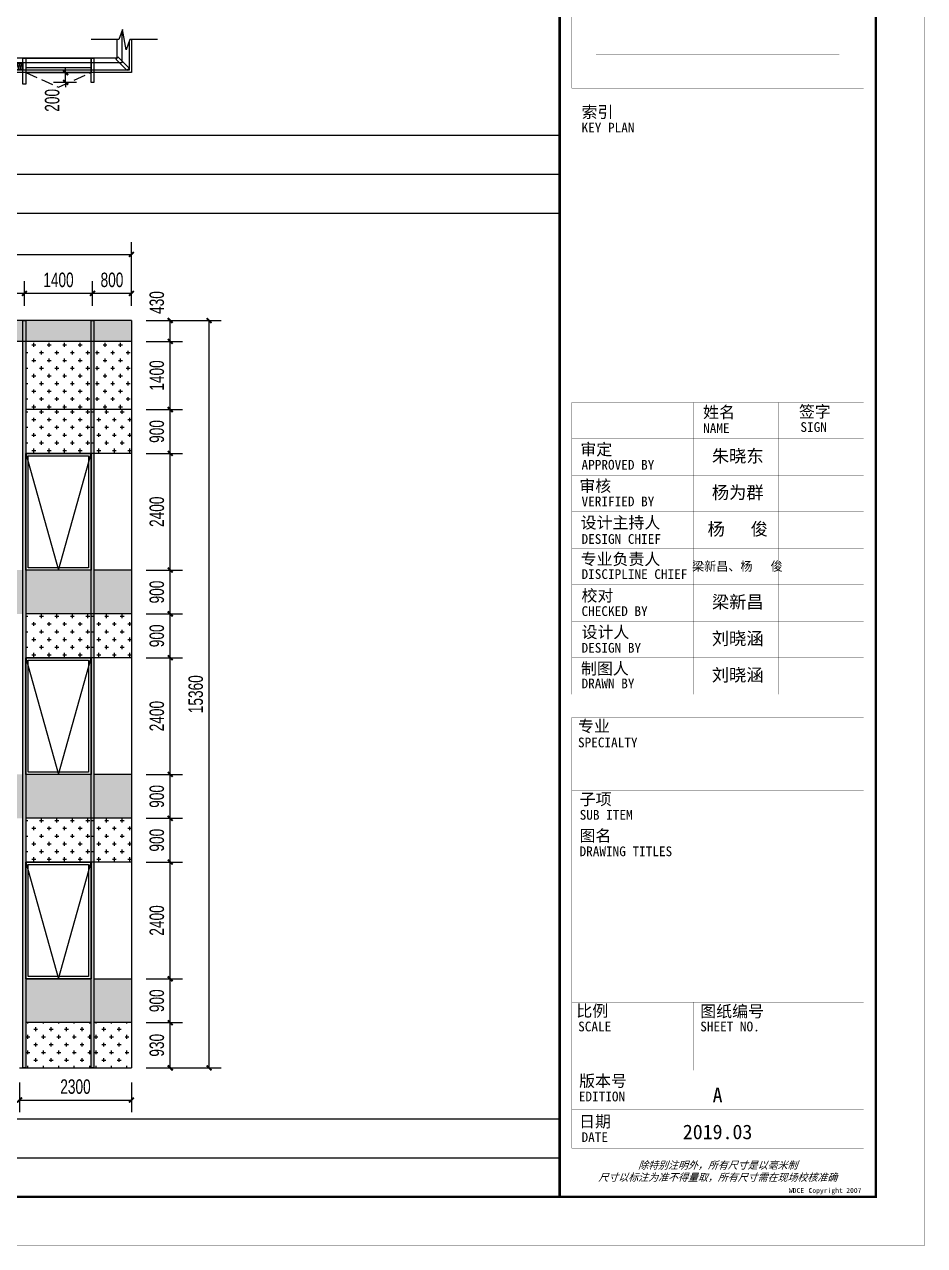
# Model space of a CAD drawing. Extents: x -3 to 440502, y -49243 to 59402.
# Drawn here: x 421997 to 440502, y -2 to 25095 of the extents above; entities that cross this region are included whole.
import ezdxf
from ezdxf.enums import TextEntityAlignment as Align

# ---------------------------------------------------------------- set-up
doc = ezdxf.new("R2010")
doc.units = 0
doc.header["$LTSCALE"] = 1000
doc.header["$MEASUREMENT"] = 0
doc.linetypes.add('109-34 轴网$0$L1$0$$AUDIT_BAD_LTYPE1', pattern=[0])
doc.linetypes.add('DASH', pattern=[0.35, 0.25, -0.1])
for name, color, linetype in [('00-图签签名_10', 10, 'Continuous'), ('01-标注_尺寸', 124, 'Continuous'), ('01-标注_符号', 200, 'Continuous'), ('05-填充_156', 156, 'Continuous'), ('05-填充_18', 18, 'Continuous'), ('05-填充_天正', 26, 'Continuous'), ('A-0-图名图例', 2, 'Continuous'), ('A-C_玻璃幕墙', 140, 'Continuous'), ('A-C_窗', 140, 'Continuous'), ('A-TECH_结构', 21, 'Continuous'), ('D_铝板', 181, 'Continuous'), ('E-立面', 255, 'Continuous')]:
    doc.layers.add(name, color=color, linetype=linetype)
doc.styles.add('_TCH_DIM_T3', font='ros.shx', dxfattribs={"width": 0.705882, "bigfont": 'jd.shx'})
doc.styles.get("Standard").update_dxf_attribs({"font": 'gbenor.shx', "bigfont": 'gbcbig.shx'})
doc.styles.add('华文细黑', font='STXIHEI.TTF', dxfattribs={"height": 10})
doc.styles.add('图签信息$0$华文细黑', font='STXIHEI.TTF', dxfattribs={"height": 10})
doc.dimstyles.new('_TCH_ARCH&&100', dxfattribs={"dimtxt": 297.5, "dimasz": 100, "dimexe": 250, "dimexo": 300, "dimgap": 126.25, "dimtad": 1, "dimdec": 0, "dimzin": 0, "dimdsep": 46, "dimtxsty": '_TCH_DIM_T3', "dimblk": 'ARCHTICK', "dimcen": 0.09, "dimclrt": 7, "dimazin": 2, "dimtfac": 1, "dimtdec": 0, "dimtix": 1, "dimtmove": 2, "dimatfit": 3, "dimfxl": 0, "dimtolj": 1, "dimtzin": 0, "dimarcsym": 0})

# ---------------------------------------------------------------- blocks, each defined once
blk = doc.blocks.new('图框-A1')
for points, const_width in [([(0, 0), (841, 0), (841, 594), (0, 594)], 0.05), ([(766, 584), (25, 584), (25, 10), (766, 10)], 0.5)]:
    blk.add_lwpolyline(points, close=True, dxfattribs=dict(const_width=const_width))
blk = doc.blocks.new('图签信息$0$WDCE Copyright200X')
at = {"const_width": 0.016}
blk.add_lwpolyline([(-10.6, 1.26, 1), (-11.4, 1.26, 1)], format="xyb", close=True, dxfattribs=at)
at = {"style": '图签信息$0$华文细黑'}
for s, p in [('WDCE ', (-11.46, 0.5)), ('     Copyright ', (-3.51, 0.5))]:
    blk.add_text(s, height=1, dxfattribs=at).set_placement(p, align=Align.BOTTOM_RIGHT)
blk.add_text('c', height=0.6, dxfattribs=at).set_placement((-11.04, 1.35), align=Align.MIDDLE_CENTER)
blk.add_attdef('200X', text='', height=1, dxfattribs=at).set_placement((-0.45, 0.5), align=Align.BOTTOM_RIGHT)
blk = doc.blocks.new('图签信息')
at = {"const_width": 0.5}
blk.add_lwpolyline([(-65, 0), (0, 0), (0, 500.5), (-65, 500.5)], close=True, dxfattribs=at)
at = {"const_width": 0.05}
for points in [[(-62.5, 404.92), (-62.5, 227.83)], [(-62.5, 227.83), (-2.5, 227.83), (-2.5, 404.92)], [(-57.5, 234.85), (-7.5, 234.85)], [(-62.5, 227.83), (-2.5, 227.83)], [(-62.5, 217.74), (-2.5, 217.74)], [(-62.5, 103.26), (-2.5, 103.26), (-2.5, 163.26), (-62.5, 163.26), (-62.5, 103.26)], [(-37.5, 163.26), (-37.5, 103.26)], [(-20, 163.26), (-20, 103.26)], [(-62.5, 155.76), (-2.5, 155.76)], [(-62.5, 148.26), (-2.5, 148.26)], [(-62.5, 140.76), (-2.5, 140.76)], [(-62.5, 133.26), (-2.5, 133.26)], [(-62.5, 125.76), (-2.5, 125.76)], [(-62.5, 118.26), (-2.5, 118.26)], [(-62.5, 110.76), (-2.5, 110.76)], [(-62.5, 98.5), (-2.5, 98.5), (-2.5, 10), (-62.5, 10), (-62.5, 98.5)], [(-62.5, 83.5), (-2.5, 83.5)], [(-62.5, 76), (-2.5, 76)], [(-62.5, 40), (-2.5, 40)], [(-37.5, 40), (-37.5, 26)], [(-62.5, 26), (-2.5, 26)], [(-62.5, 18), (-2.5, 18)]]:
    blk.add_lwpolyline(points, dxfattribs=at)
blk.add_blockref('图签信息$0$WDCE Copyright200X', (-2.5, 0)).add_auto_attribs({'200X': '2007'})
at = {"style": '图签信息$0$华文细黑'}
for s, height, p in [('索引', 2.4, (-60.5, 224.14)), ('KEY PLAN', 2, (-60.5, 220.74)), ('姓名', 2.4, (-35.5, 162.47)), ('签字', 2.4, (-15.81, 162.57)), ('NAME', 2, (-35.5, 158.96)), ('SIGN', 2, (-15.5, 159.2)), ('审定', 2.4, (-60.73, 154.81)), ('APPROVED BY', 2, (-60.5, 151.44)), ('审核', 2.4, (-60.95, 147.29)), ('VERIFIED BY', 2, (-60.5, 143.91)), ('设计主持人', 2.4, (-60.68, 139.76)), ('DESIGN CHIEF', 2, (-60.5, 136.19)), ('专业负责人', 2.4, (-60.67, 132.26)), ('DISCIPLINE CHIEF', 2, (-60.5, 128.98)), ('校对', 2.4, (-60.5, 124.76)), ('CHECKED BY', 2, (-60.5, 121.37)), ('设计人', 2.4, (-60.5, 117.26)), ('DESIGN BY', 2, (-60.5, 113.83)), ('制图人', 2.4, (-60.61, 109.76)), ('DRAWN BY', 2, (-60.5, 106.5)), ('专业', 2.4, (-61.23, 97.93)), ('SPECIALTY', 2, (-61.23, 94.38)), ('子项', 2.4, (-60.88, 82.92)), ('SUB ITEM', 2, (-60.88, 79.5)), ('图名', 2.4, (-60.91, 75.41)), ('DRAWING TITLES', 2, (-60.91, 72)), ('比例', 2.4, (-61.56, 39.42)), ('图纸编号', 2.4, (-36.1, 39.32)), ('SCALE', 2, (-61.19, 36)), ('SHEET NO.', 2, (-36.1, 36)), ('版本号', 2.4, (-61, 25.03)), ('EDITION', 2, (-61.06, 21.61)), ('日期', 2.4, (-61, 16.68)), ('DATE', 2, (-60.5, 13.26))]:
    blk.add_text(s, height=height, dxfattribs=at).set_placement(p, align=Align.TOP_LEFT)
at = {"color": 4, "style": '图签信息$0$华文细黑'}
for s, p in [('A', (-32.53, 19.4)), ('2019.03', (-32.53, 11.84))]:
    blk.add_text(s, height=3, dxfattribs=at).set_placement(p, align=Align.CENTER)
at = {"style": '图签信息$0$华文细黑', "oblique": 20}
for s, p in [('除特别注明外，所有尺寸是以毫米制', (-32.5, 6.5)), ('尺寸以标注为准不得量取，所有尺寸需在现场校核准确', (-32.5, 4))]:
    blk.add_text(s, height=1.5, dxfattribs=at).set_placement(p, align=Align.MIDDLE_CENTER)
blk = doc.blocks.new('图签-A1')
at = {"color": 2}
blk.add_blockref('图签信息', (0, 0), dxfattribs=at)
blk = doc.blocks.new('$LinePat$岩棉板')
at = {"color": 0}
for p, q in [((0, -17), (12, -67)), ((12, -67), (24, -17))]:
    blk.add_line(p, q, dxfattribs=at)
for centre, start, end in [((12, -17), 0, 180), ((0, -67), 270, 0), ((24, -67), 180, 270)]:
    blk.add_arc(centre, 12, start, end, dxfattribs=at)
at = {"layer": 'Defpoints'}
blk.add_point((0, 0), dxfattribs=at)
at = {"layer": 'Defpoints', "color": 0}
blk.add_point((24, -84), dxfattribs=at)
blk = doc.blocks.new('ii')
blk.add_lwpolyline([(-1340, 0), (0, 0), (0, -150), (-1340, -150)], close=True)
at = {"color": 8, "xscale": -1.801075267316308, "yscale": 1.782568518697715, "zscale": 1.782568518697715}
for p in [(-1297, 0), (-1254, 0), (-1210, 0), (-1167, 0), (-1124, 0), (-1081, 0), (-1037, 0), (-994, 0), (-951, 0), (-908, 0), (-865, 0), (-821, 0), (-778, 0), (-735, 0), (-692, 0), (-648, 0), (-605, 0), (-562, 0), (-519, 0), (-475, 0), (-432, 0), (-389, 0), (-346, 0), (-303, 0), (-259, 0), (-216, 0), (-173, 0), (-130, 0), (-86, 0), (-43, 0), (0, 0)]:
    blk.add_blockref('$LinePat$岩棉板', p, dxfattribs=at)
blk = doc.blocks.new('$TCHSYS$WIN2D')
for p, q in [((-0.5, 0.5), (0.5, 0.5)), ((-0.5, 0.5), (-0.5, -0.5)), ((0.5, 0.5), (0.5, -0.5)), ((0.5, 0.167), (-0.5, 0.167)), ((0.5, -0.167), (-0.5, -0.167)), ((-0.5, -0.5), (0.5, -0.5))]:
    blk.add_line(p, q)
blk = doc.blocks.new('开启扇')
at = {"layer": 'A-C_窗', "linetype": 'DASH'}
blk.add_lwpolyline([(0, 50), (670, 350), (1340, 50)], dxfattribs=at)
at = {"layer": 'A-C_窗', "xscale": -1340, "yscale": 300, "zscale": 1340, "rotation": 180}
blk.add_blockref('$TCHSYS$WIN2D', (670, -100), dxfattribs=at)
blk = doc.blocks.new('A$C0FEE1C60')
at = {"layer": '01-标注_符号', "linetype": '109-34 轴网$0$L1$0$$AUDIT_BAD_LTYPE1'}
for points in [[(1277, 15267), (1277, 15834), (1067, 15911), (1487, 15985), (1277, 16059), (1277, 16627)], [(1277, 0), (1277, 568), (1067, 644), (1487, 718), (1277, 793), (1277, 1361)]]:
    blk.add_lwpolyline(points, dxfattribs=at)
at = {"layer": 'A-C_玻璃幕墙'}
for points in [[(1277, 534), (600, 534), (600, 16134), (1277, 16134)], [(1231, 584), (650, 584), (650, 16084), (1277, 16084)], [(1441, 734), (800, 734), (800, 15934), (1200, 15934)]]:
    blk.add_lwpolyline(points, dxfattribs=at)
for points in [[(629, 16063), (671, 16106), (921, 15856), (879, 15813)], [(900, 15364), (900, 15304), (0, 15304), (0, 15364)], [(900, 13964), (900, 13904), (40, 13904), (40, 13964)], [(900, 12564), (900, 12504), (80, 12504), (80, 12564)], [(900, 11164), (900, 11104), (120, 11104), (120, 11164)], [(900, 9764), (900, 9704), (160, 9704), (160, 9764)], [(900, 8364), (900, 8304), (200, 8304), (200, 8364)], [(900, 6964), (900, 6904), (240, 6904), (240, 6964)], [(900, 5564), (900, 5504), (280, 5504), (280, 5564)], [(900, 4164), (900, 4104), (320, 4104), (320, 4164)], [(900, 2764), (900, 2704), (360, 2704), (360, 2764)], [(900, 1364), (900, 1304), (400, 1304), (400, 1364)], [(921, 813), (879, 856), (650, 627), (692, 584)]]:
    blk.add_lwpolyline(points, close=True, dxfattribs=at)
at = {"layer": 'A-TECH_结构'}
blk.add_lwpolyline([(1277, 834), (900, 834), (900, 15834), (1277, 15834)], dxfattribs=at)
at = {"xscale": -1, "rotation": 90}
for p in [(650, 15304), (650, 8304), (650, 2704)]:
    blk.add_blockref('开启扇', p, dxfattribs=at)
at = {"layer": 'A-C_玻璃幕墙', "rotation": 90}
for p in [(650, 13904), (650, 12504), (650, 5504), (650, 4104)]:
    blk.add_blockref('ii', p, dxfattribs=at)
blk = doc.blocks.new('*U94')
for p, q in [((0, 1600), (42762, 1600)), ((0, 800), (42762, 800)), ((0, 0), (42762, 0))]:
    blk.add_line(p, q)
for points in [[(2000, 1600), (2000, 0)], [(4000, 1600), (4000, 0)]]:
    blk.add_lwpolyline(points)
for s, p in [('设计编号', (176, 1020)), ('位置', (176, 258))]:
    blk.add_text(s, height=332.8).set_placement(p)
blk = doc.blocks.new('*U25')
at = {"layer": '05-填充_18'}
h = blk.add_hatch(color=256, dxfattribs=at)
h.dxf.hatch_style = 1
h.paths.add_polyline_path([(60, -15050), (0, -15050), (0, 310), (60, 310)])
blk.add_lwpolyline([(60, -15050), (0, -15050), (0, 310), (60, 310)], close=True)
blk = doc.blocks.new('A$C2DDF4F07')
at = {"layer": 'A-C_窗'}
for points in [[(0, 2400), (1340, 2400), (1340, 0), (0, 0)], [(50, 2350), (1290, 2350), (1290, 50), (50, 50)]]:
    blk.add_lwpolyline(points, close=True, dxfattribs=at)
blk.add_lwpolyline([(0, 2400), (670, 0), (1340, 2400)], dxfattribs=at)
blk = doc.blocks.new('A$C65EA1C14')
at = {"layer": '00-图签签名_10', "attachment_point": 5, "rotation": 270, "style": '华文细黑'}
for s, insert, char_height, width in [('梁新昌、杨   俊', (-526, -180.9), 36.4, 14224.057), ('刘晓涵', (-973.2, -182.3), 52, 20320.081), ('刘晓涵', (-823.2, -182.3), 52, 20320.081), ('梁新昌', (-673.2, -182.3), 52, 20320.081), ('杨   俊', (-373.2, -182.3), 52, 20320.081), ('杨为群', (-223.2, -182.3), 52, 20320.081), ('朱晓东', (-73.2, -182.3), 52, 20320.081)]:
    blk.add_mtext(s, dxfattribs=dict(at, insert=insert, char_height=char_height, width=width))
blk = doc.blocks.new('_ArchTick')
at = {"color": 0, "linetype": 'ByBlock', "const_width": 0.4}
blk.add_lwpolyline([(-0.5, -0.5), (0.5, 0.5)], dxfattribs=at)
blk = doc.blocks.new('*D991')
at = {"layer": '01-标注_尺寸', "color": 0, "lineweight": -2, "transparency": 16777216}
for p, q in [((423067, 24104), (422594, 24104)), ((422844, 24104), (422844, 24204)), ((422844, 23904), (422844, 24104)), ((423067, 23904), (422594, 23904)), ((422844, 23904), (422844, 23804))]:
    blk.add_line(p, q, dxfattribs=at)
at = {"layer": 'Defpoints', "color": 0, "transparency": 16777216}
for p in [(422844, 24104), (423367, 24104), (423367, 23904)]:
    blk.add_point(p, dxfattribs=at)
at = {"layer": '01-标注_尺寸', "color": 0, "lineweight": -2, "transparency": 16777216, "xscale": 100, "yscale": 100, "zscale": 100}
for p, rotation in [((422844, 24104), 270), ((422844, 23904), 90)]:
    blk.add_blockref('_ArchTick', p, dxfattribs=dict(at, rotation=rotation))
at = {"layer": '01-标注_尺寸', "color": 7, "transparency": 16777216, "insert": (422569, 23534), "char_height": 297.5, "attachment_point": 5, "rotation": 90, "style": '_TCH_DIM_T3'}
blk.add_mtext('\\A1;200', dxfattribs=at)
blk = doc.blocks.new('*D992')
at = {"layer": '01-标注_尺寸', "color": 0, "lineweight": -2, "transparency": 16777216}
for p, q in [((424497, 19009), (425245, 19009)), ((424995, 18579), (424995, 19009)), ((424497, 18579), (425245, 18579))]:
    blk.add_line(p, q, dxfattribs=at)
at = {"layer": 'Defpoints', "color": 0, "transparency": 16777216}
for p in [(424197, 19009), (424995, 19009), (424197, 18579)]:
    blk.add_point(p, dxfattribs=at)
at = {"layer": '01-标注_尺寸', "color": 0, "lineweight": -2, "transparency": 16777216, "xscale": 100, "yscale": 100, "zscale": 100}
for p, rotation in [((424995, 19009), 90), ((424995, 18579), 270)]:
    blk.add_blockref('_ArchTick', p, dxfattribs=dict(at, rotation=rotation))
at = {"layer": '01-标注_尺寸', "color": 7, "transparency": 16777216, "insert": (424720, 19379), "char_height": 297.5, "attachment_point": 5, "rotation": 90, "style": '_TCH_DIM_T3'}
blk.add_mtext('\\A1;430', dxfattribs=at)
blk = doc.blocks.new('*D993')
at = {"layer": '01-标注_尺寸', "color": 0, "lineweight": -2, "transparency": 16777216}
for p, q in [((424497, 18579), (425245, 18579)), ((424995, 17179), (424995, 18579)), ((424497, 17179), (425245, 17179))]:
    blk.add_line(p, q, dxfattribs=at)
at = {"layer": 'Defpoints', "color": 0, "transparency": 16777216}
for p in [(424197, 18579), (424995, 18579), (424197, 17179)]:
    blk.add_point(p, dxfattribs=at)
at = {"layer": '01-标注_尺寸', "color": 0, "lineweight": -2, "transparency": 16777216, "xscale": 100, "yscale": 100, "zscale": 100}
for p, rotation in [((424995, 18579), 90), ((424995, 17179), 270)]:
    blk.add_blockref('_ArchTick', p, dxfattribs=dict(at, rotation=rotation))
at = {"layer": '01-标注_尺寸', "color": 7, "transparency": 16777216, "insert": (424720, 17879), "char_height": 297.5, "attachment_point": 5, "rotation": 90, "style": '_TCH_DIM_T3'}
blk.add_mtext('\\A1;1400', dxfattribs=at)
blk = doc.blocks.new('*D994')
at = {"layer": '01-标注_尺寸', "color": 0, "lineweight": -2, "transparency": 16777216}
for p, q in [((424497, 17179), (425245, 17179)), ((424995, 16279), (424995, 17179)), ((424497, 16279), (425245, 16279))]:
    blk.add_line(p, q, dxfattribs=at)
at = {"layer": 'Defpoints', "color": 0, "transparency": 16777216}
for p in [(424197, 17179), (424995, 17179), (424197, 16279)]:
    blk.add_point(p, dxfattribs=at)
at = {"layer": '01-标注_尺寸', "color": 0, "lineweight": -2, "transparency": 16777216, "xscale": 100, "yscale": 100, "zscale": 100}
for p, rotation in [((424995, 17179), 90), ((424995, 16279), 270)]:
    blk.add_blockref('_ArchTick', p, dxfattribs=dict(at, rotation=rotation))
at = {"layer": '01-标注_尺寸', "color": 7, "transparency": 16777216, "insert": (424720, 16729), "char_height": 297.5, "attachment_point": 5, "rotation": 90, "style": '_TCH_DIM_T3'}
blk.add_mtext('\\A1;900', dxfattribs=at)
blk = doc.blocks.new('*D995')
at = {"layer": '01-标注_尺寸', "color": 0, "lineweight": -2, "transparency": 16777216}
for p, q in [((424497, 16279), (425245, 16279)), ((424995, 13879), (424995, 16279)), ((424497, 13879), (425245, 13879))]:
    blk.add_line(p, q, dxfattribs=at)
at = {"layer": 'Defpoints', "color": 0, "transparency": 16777216}
for p in [(424197, 16279), (424995, 16279), (424197, 13879)]:
    blk.add_point(p, dxfattribs=at)
at = {"layer": '01-标注_尺寸', "color": 0, "lineweight": -2, "transparency": 16777216, "xscale": 100, "yscale": 100, "zscale": 100}
for p, rotation in [((424995, 16279), 90), ((424995, 13879), 270)]:
    blk.add_blockref('_ArchTick', p, dxfattribs=dict(at, rotation=rotation))
at = {"layer": '01-标注_尺寸', "color": 7, "transparency": 16777216, "insert": (424720, 15079), "char_height": 297.5, "attachment_point": 5, "rotation": 90, "style": '_TCH_DIM_T3'}
blk.add_mtext('\\A1;2400', dxfattribs=at)
blk = doc.blocks.new('*D996')
at = {"layer": '01-标注_尺寸', "color": 0, "lineweight": -2, "transparency": 16777216}
for p, q in [((424497, 13879), (425245, 13879)), ((424995, 12979), (424995, 13879)), ((424497, 12979), (425245, 12979))]:
    blk.add_line(p, q, dxfattribs=at)
at = {"layer": 'Defpoints', "color": 0, "transparency": 16777216}
for p in [(424197, 13879), (424995, 13879), (424197, 12979)]:
    blk.add_point(p, dxfattribs=at)
at = {"layer": '01-标注_尺寸', "color": 0, "lineweight": -2, "transparency": 16777216, "xscale": 100, "yscale": 100, "zscale": 100}
for p, rotation in [((424995, 13879), 90), ((424995, 12979), 270)]:
    blk.add_blockref('_ArchTick', p, dxfattribs=dict(at, rotation=rotation))
at = {"layer": '01-标注_尺寸', "color": 7, "transparency": 16777216, "insert": (424720, 13429), "char_height": 297.5, "attachment_point": 5, "rotation": 90, "style": '_TCH_DIM_T3'}
blk.add_mtext('\\A1;900', dxfattribs=at)
blk = doc.blocks.new('*D997')
at = {"layer": '01-标注_尺寸', "color": 0, "lineweight": -2, "transparency": 16777216}
for p, q in [((424497, 12979), (425245, 12979)), ((424995, 12079), (424995, 12979)), ((424497, 12079), (425245, 12079))]:
    blk.add_line(p, q, dxfattribs=at)
at = {"layer": 'Defpoints', "color": 0, "transparency": 16777216}
for p in [(424197, 12979), (424995, 12979), (424197, 12079)]:
    blk.add_point(p, dxfattribs=at)
at = {"layer": '01-标注_尺寸', "color": 0, "lineweight": -2, "transparency": 16777216, "xscale": 100, "yscale": 100, "zscale": 100}
for p, rotation in [((424995, 12979), 90), ((424995, 12079), 270)]:
    blk.add_blockref('_ArchTick', p, dxfattribs=dict(at, rotation=rotation))
at = {"layer": '01-标注_尺寸', "color": 7, "transparency": 16777216, "insert": (424720, 12529), "char_height": 297.5, "attachment_point": 5, "rotation": 90, "style": '_TCH_DIM_T3'}
blk.add_mtext('\\A1;900', dxfattribs=at)
blk = doc.blocks.new('*D998')
at = {"layer": '01-标注_尺寸', "color": 0, "lineweight": -2, "transparency": 16777216}
for p, q in [((424497, 12079), (425245, 12079)), ((424995, 9679), (424995, 12079)), ((424497, 9679), (425245, 9679))]:
    blk.add_line(p, q, dxfattribs=at)
at = {"layer": 'Defpoints', "color": 0, "transparency": 16777216}
for p in [(424197, 12079), (424995, 12079), (424197, 9679)]:
    blk.add_point(p, dxfattribs=at)
at = {"layer": '01-标注_尺寸', "color": 0, "lineweight": -2, "transparency": 16777216, "xscale": 100, "yscale": 100, "zscale": 100}
for p, rotation in [((424995, 12079), 90), ((424995, 9679), 270)]:
    blk.add_blockref('_ArchTick', p, dxfattribs=dict(at, rotation=rotation))
at = {"layer": '01-标注_尺寸', "color": 7, "transparency": 16777216, "insert": (424720, 10879), "char_height": 297.5, "attachment_point": 5, "rotation": 90, "style": '_TCH_DIM_T3'}
blk.add_mtext('\\A1;2400', dxfattribs=at)
blk = doc.blocks.new('*D999')
at = {"layer": '01-标注_尺寸', "color": 0, "lineweight": -2, "transparency": 16777216}
for p, q in [((424497, 9679), (425245, 9679)), ((424995, 8779), (424995, 9679)), ((424497, 8779), (425245, 8779))]:
    blk.add_line(p, q, dxfattribs=at)
at = {"layer": 'Defpoints', "color": 0, "transparency": 16777216}
for p in [(424197, 9679), (424995, 9679), (424197, 8779)]:
    blk.add_point(p, dxfattribs=at)
at = {"layer": '01-标注_尺寸', "color": 0, "lineweight": -2, "transparency": 16777216, "xscale": 100, "yscale": 100, "zscale": 100}
for p, rotation in [((424995, 9679), 90), ((424995, 8779), 270)]:
    blk.add_blockref('_ArchTick', p, dxfattribs=dict(at, rotation=rotation))
at = {"layer": '01-标注_尺寸', "color": 7, "transparency": 16777216, "insert": (424720, 9229), "char_height": 297.5, "attachment_point": 5, "rotation": 90, "style": '_TCH_DIM_T3'}
blk.add_mtext('\\A1;900', dxfattribs=at)
blk = doc.blocks.new('*D1000')
at = {"layer": '01-标注_尺寸', "color": 0, "lineweight": -2, "transparency": 16777216}
for p, q in [((424497, 8779), (425245, 8779)), ((424995, 7879), (424995, 8779)), ((424497, 7879), (425245, 7879))]:
    blk.add_line(p, q, dxfattribs=at)
at = {"layer": 'Defpoints', "color": 0, "transparency": 16777216}
for p in [(424197, 8779), (424995, 8779), (424197, 7879)]:
    blk.add_point(p, dxfattribs=at)
at = {"layer": '01-标注_尺寸', "color": 0, "lineweight": -2, "transparency": 16777216, "xscale": 100, "yscale": 100, "zscale": 100}
for p, rotation in [((424995, 8779), 90), ((424995, 7879), 270)]:
    blk.add_blockref('_ArchTick', p, dxfattribs=dict(at, rotation=rotation))
at = {"layer": '01-标注_尺寸', "color": 7, "transparency": 16777216, "insert": (424720, 8329), "char_height": 297.5, "attachment_point": 5, "rotation": 90, "style": '_TCH_DIM_T3'}
blk.add_mtext('\\A1;900', dxfattribs=at)
blk = doc.blocks.new('*D1001')
at = {"layer": '01-标注_尺寸', "color": 0, "lineweight": -2, "transparency": 16777216}
for p, q in [((424497, 7879), (425245, 7879)), ((424995, 5479), (424995, 7879)), ((424497, 5479), (425245, 5479))]:
    blk.add_line(p, q, dxfattribs=at)
at = {"layer": 'Defpoints', "color": 0, "transparency": 16777216}
for p in [(424197, 7879), (424995, 7879), (424197, 5479)]:
    blk.add_point(p, dxfattribs=at)
at = {"layer": '01-标注_尺寸', "color": 0, "lineweight": -2, "transparency": 16777216, "xscale": 100, "yscale": 100, "zscale": 100}
for p, rotation in [((424995, 7879), 90), ((424995, 5479), 270)]:
    blk.add_blockref('_ArchTick', p, dxfattribs=dict(at, rotation=rotation))
at = {"layer": '01-标注_尺寸', "color": 7, "transparency": 16777216, "insert": (424720, 6679), "char_height": 297.5, "attachment_point": 5, "rotation": 90, "style": '_TCH_DIM_T3'}
blk.add_mtext('\\A1;2400', dxfattribs=at)
blk = doc.blocks.new('*D1002')
at = {"layer": '01-标注_尺寸', "color": 0, "lineweight": -2, "transparency": 16777216}
for p, q in [((424497, 5479), (425245, 5479)), ((424995, 4579), (424995, 5479)), ((424497, 4579), (425245, 4579))]:
    blk.add_line(p, q, dxfattribs=at)
at = {"layer": 'Defpoints', "color": 0, "transparency": 16777216}
for p in [(424197, 5479), (424995, 5479), (424197, 4579)]:
    blk.add_point(p, dxfattribs=at)
at = {"layer": '01-标注_尺寸', "color": 0, "lineweight": -2, "transparency": 16777216, "xscale": 100, "yscale": 100, "zscale": 100}
for p, rotation in [((424995, 5479), 90), ((424995, 4579), 270)]:
    blk.add_blockref('_ArchTick', p, dxfattribs=dict(at, rotation=rotation))
at = {"layer": '01-标注_尺寸', "color": 7, "transparency": 16777216, "insert": (424720, 5029), "char_height": 297.5, "attachment_point": 5, "rotation": 90, "style": '_TCH_DIM_T3'}
blk.add_mtext('\\A1;900', dxfattribs=at)
blk = doc.blocks.new('*D1003')
at = {"layer": '01-标注_尺寸', "color": 0, "lineweight": -2, "transparency": 16777216}
for p, q in [((424497, 4579), (425245, 4579)), ((424995, 3649), (424995, 4579)), ((424497, 3649), (425245, 3649))]:
    blk.add_line(p, q, dxfattribs=at)
at = {"layer": 'Defpoints', "color": 0, "transparency": 16777216}
for p in [(424197, 4579), (424995, 4579), (424197, 3649)]:
    blk.add_point(p, dxfattribs=at)
at = {"layer": '01-标注_尺寸', "color": 0, "lineweight": -2, "transparency": 16777216, "xscale": 100, "yscale": 100, "zscale": 100}
for p, rotation in [((424995, 4579), 90), ((424995, 3649), 270)]:
    blk.add_blockref('_ArchTick', p, dxfattribs=dict(at, rotation=rotation))
at = {"layer": '01-标注_尺寸', "color": 7, "transparency": 16777216, "insert": (424720, 4114), "char_height": 297.5, "attachment_point": 5, "rotation": 90, "style": '_TCH_DIM_T3'}
blk.add_mtext('\\A1;930', dxfattribs=at)
blk = doc.blocks.new('*D1004')
at = {"layer": '01-标注_尺寸', "color": 0, "lineweight": -2, "transparency": 16777216}
for p, q in [((424499, 19009), (426045, 19009)), ((425795, 3649), (425795, 19009)), ((424499, 3649), (426045, 3649))]:
    blk.add_line(p, q, dxfattribs=at)
at = {"layer": 'Defpoints', "color": 0, "transparency": 16777216}
for p in [(424199, 19009), (425795, 19009), (424199, 3649)]:
    blk.add_point(p, dxfattribs=at)
at = {"layer": '01-标注_尺寸', "color": 0, "lineweight": -2, "transparency": 16777216, "xscale": 100, "yscale": 100, "zscale": 100}
for p, rotation in [((425795, 19009), 90), ((425795, 3649), 270)]:
    blk.add_blockref('_ArchTick', p, dxfattribs=dict(at, rotation=rotation))
at = {"layer": '01-标注_尺寸', "color": 7, "transparency": 16777216, "insert": (425520, 11329), "char_height": 297.5, "attachment_point": 5, "rotation": 90, "style": '_TCH_DIM_T3'}
blk.add_mtext('\\A1;15360', dxfattribs=at)
blk = doc.blocks.new('*D1019')
at = {"layer": '01-标注_尺寸', "color": 0, "lineweight": -2, "transparency": 16777216}
for p, q in [((420597, 19309), (420597, 19818)), ((421997, 19309), (421997, 19818)), ((420597, 19568), (421997, 19568))]:
    blk.add_line(p, q, dxfattribs=at)
at = {"layer": 'Defpoints', "color": 0, "transparency": 16777216}
for p in [(421997, 19568), (420597, 19009), (421997, 19009)]:
    blk.add_point(p, dxfattribs=at)
at = {"layer": '01-标注_尺寸', "color": 0, "lineweight": -2, "transparency": 16777216, "xscale": 100, "yscale": 100, "zscale": 100, "rotation": 180}
blk.add_blockref('_ArchTick', (420597, 19568), dxfattribs=at)
at = {"layer": '01-标注_尺寸', "color": 0, "lineweight": -2, "transparency": 16777216, "xscale": 100, "yscale": 100, "zscale": 100}
blk.add_blockref('_ArchTick', (421997, 19568), dxfattribs=at)
at = {"layer": '01-标注_尺寸', "color": 7, "transparency": 16777216, "insert": (421297, 19843), "char_height": 297.5, "attachment_point": 5, "style": '_TCH_DIM_T3'}
blk.add_mtext('\\A1;1400', dxfattribs=at)
blk = doc.blocks.new('*D1020')
at = {"layer": '01-标注_尺寸', "color": 0, "lineweight": -2, "transparency": 16777216}
for p, q in [((421997, 19309), (421997, 19818)), ((423397, 19309), (423397, 19818)), ((421997, 19568), (423397, 19568))]:
    blk.add_line(p, q, dxfattribs=at)
at = {"layer": 'Defpoints', "color": 0, "transparency": 16777216}
for p in [(423397, 19568), (421997, 19009), (423397, 19009)]:
    blk.add_point(p, dxfattribs=at)
at = {"layer": '01-标注_尺寸', "color": 0, "lineweight": -2, "transparency": 16777216, "xscale": 100, "yscale": 100, "zscale": 100, "rotation": 180}
blk.add_blockref('_ArchTick', (421997, 19568), dxfattribs=at)
at = {"layer": '01-标注_尺寸', "color": 0, "lineweight": -2, "transparency": 16777216, "xscale": 100, "yscale": 100, "zscale": 100}
blk.add_blockref('_ArchTick', (423397, 19568), dxfattribs=at)
at = {"layer": '01-标注_尺寸', "color": 7, "transparency": 16777216, "insert": (422697, 19843), "char_height": 297.5, "attachment_point": 5, "style": '_TCH_DIM_T3'}
blk.add_mtext('\\A1;1400', dxfattribs=at)
blk = doc.blocks.new('*D1021')
at = {"layer": '01-标注_尺寸', "color": 0, "lineweight": -2, "transparency": 16777216}
for p, q in [((423397, 19309), (423397, 19818)), ((424197, 19309), (424197, 19818)), ((423397, 19568), (424197, 19568))]:
    blk.add_line(p, q, dxfattribs=at)
at = {"layer": 'Defpoints', "color": 0, "transparency": 16777216}
for p in [(424197, 19568), (423397, 19009), (424197, 19009)]:
    blk.add_point(p, dxfattribs=at)
at = {"layer": '01-标注_尺寸', "color": 0, "lineweight": -2, "transparency": 16777216, "xscale": 100, "yscale": 100, "zscale": 100, "rotation": 180}
blk.add_blockref('_ArchTick', (423397, 19568), dxfattribs=at)
at = {"layer": '01-标注_尺寸', "color": 0, "lineweight": -2, "transparency": 16777216, "xscale": 100, "yscale": 100, "zscale": 100}
blk.add_blockref('_ArchTick', (424197, 19568), dxfattribs=at)
at = {"layer": '01-标注_尺寸', "color": 7, "transparency": 16777216, "insert": (423797, 19843), "char_height": 297.5, "attachment_point": 5, "style": '_TCH_DIM_T3'}
blk.add_mtext('\\A1;800', dxfattribs=at)
blk = doc.blocks.new('*D1022')
at = {"layer": '01-标注_尺寸', "color": 0, "lineweight": -2, "transparency": 16777216}
for p, q in [((401597, 19428), (401597, 20618)), ((424197, 19428), (424197, 20618)), ((401597, 20368), (424197, 20368))]:
    blk.add_line(p, q, dxfattribs=at)
at = {"layer": 'Defpoints', "color": 0, "transparency": 16777216}
for p in [(424197, 20368), (401597, 19128), (424197, 19128)]:
    blk.add_point(p, dxfattribs=at)
at = {"layer": '01-标注_尺寸', "color": 0, "lineweight": -2, "transparency": 16777216, "xscale": 100, "yscale": 100, "zscale": 100, "rotation": 180}
blk.add_blockref('_ArchTick', (401597, 20368), dxfattribs=at)
at = {"layer": '01-标注_尺寸', "color": 0, "lineweight": -2, "transparency": 16777216, "xscale": 100, "yscale": 100, "zscale": 100}
blk.add_blockref('_ArchTick', (424197, 20368), dxfattribs=at)
at = {"layer": '01-标注_尺寸', "color": 7, "transparency": 16777216, "insert": (412897, 20643), "char_height": 297.5, "attachment_point": 5, "style": '_TCH_DIM_T3'}
blk.add_mtext('\\A1;22600', dxfattribs=at)
blk = doc.blocks.new('*D1079')
at = {"layer": '01-标注_尺寸', "color": 0, "lineweight": -2, "transparency": 16777216}
for p, q in [((421897, 3349), (421897, 2738)), ((424197, 3349), (424197, 2738)), ((421897, 2988), (424197, 2988))]:
    blk.add_line(p, q, dxfattribs=at)
at = {"layer": 'Defpoints', "color": 0, "transparency": 16777216}
for p in [(421897, 3649), (424197, 3649), (424197, 2988)]:
    blk.add_point(p, dxfattribs=at)
at = {"layer": '01-标注_尺寸', "color": 0, "lineweight": -2, "transparency": 16777216, "xscale": 100, "yscale": 100, "zscale": 100, "rotation": 180}
blk.add_blockref('_ArchTick', (421897, 2988), dxfattribs=at)
at = {"layer": '01-标注_尺寸', "color": 0, "lineweight": -2, "transparency": 16777216, "xscale": 100, "yscale": 100, "zscale": 100}
blk.add_blockref('_ArchTick', (424197, 2988), dxfattribs=at)
at = {"layer": '01-标注_尺寸', "color": 7, "transparency": 16777216, "insert": (423047, 3263), "char_height": 297.5, "attachment_point": 5, "style": '_TCH_DIM_T3'}
blk.add_mtext('\\A1;2300', dxfattribs=at)

msp = doc.modelspace()

# ---------------------------------------------------------------- hatches: boundary and pattern name
at = {"layer": '05-填充_156'}
h = msp.add_hatch(dxfattribs=at)
h.set_pattern_fill('CROSS', color=136, scale=100, angle=90)
h.set_pattern_definition([(360, (440881.58, 48035.13), (158.75, 158.75), [79.375, -238.125]), (90, (440921.27, 47995.44), (-158.75, 158.75), [79.375, -238.125])])
h.paths.add_polyline_path([(423367.3, 18579.4), (422027.3, 18579.4), (422027.3, 17179.4), (423367.3, 17179.4)])
h = msp.add_hatch(dxfattribs=at)
h.set_pattern_fill('CROSS', color=136, scale=100, angle=90)
h.set_pattern_definition([(360, (441711.58, 48035.13), (158.75, 158.75), [79.375, -238.125]), (90, (441751.27, 47995.44), (-158.75, 158.75), [79.375, -238.125])])
h.paths.add_polyline_path([(424197.3, 18579.4), (423427.3, 18579.4), (423427.3, 17179.4), (424197.3, 17179.4)])
h = msp.add_hatch(dxfattribs=at)
h.set_pattern_fill('CROSS', color=136, scale=100, angle=90)
h.set_pattern_definition([(360, (440881.58, 47135.13), (158.75, 158.75), [79.375, -238.125]), (90, (440921.27, 47095.44), (-158.75, 158.75), [79.375, -238.125])])
h.paths.add_polyline_path([(423367.3, 17179.4), (422027.3, 17179.4), (422027.3, 16279.4), (423367.3, 16279.4)])
h = msp.add_hatch(dxfattribs=at)
h.set_pattern_fill('CROSS', color=136, scale=100, angle=90)
h.set_pattern_definition([(360, (442221.58, 47135.13), (158.75, 158.75), [79.375, -238.125]), (90, (442261.27, 47095.44), (-158.75, 158.75), [79.375, -238.125])])
h.paths.add_polyline_path([(424197.3, 17179.4), (423367.3, 17179.4), (423367.3, 16279.4), (424197.3, 16279.4)])
h = msp.add_hatch(dxfattribs=at)
h.set_pattern_fill('CROSS', color=136, scale=100, angle=90)
h.set_pattern_definition([(360, (440881.58, 42935.13), (158.75, 158.75), [79.375, -238.125]), (90, (440921.27, 42895.44), (-158.75, 158.75), [79.375, -238.125])])
h.paths.add_polyline_path([(423367.3, 12979.4), (422027.3, 12979.4), (422027.3, 12079.4), (423367.3, 12079.4)])
h = msp.add_hatch(dxfattribs=at)
h.set_pattern_fill('CROSS', color=136, scale=100, angle=90)
h.set_pattern_definition([(360, (442221.58, 42935.13), (158.75, 158.75), [79.375, -238.125]), (90, (442261.27, 42895.44), (-158.75, 158.75), [79.375, -238.125])])
h.paths.add_polyline_path([(424197.3, 12979.4), (423367.3, 12979.4), (423367.3, 12079.4), (424197.3, 12079.4)])
h = msp.add_hatch(dxfattribs=at)
h.set_pattern_fill('CROSS', color=136, scale=100, angle=90)
h.set_pattern_definition([(360, (440881.58, 38735.13), (158.75, 158.75), [79.375, -238.125]), (90, (440921.27, 38695.44), (-158.75, 158.75), [79.375, -238.125])])
h.paths.add_polyline_path([(423367.3, 8779.4), (422027.3, 8779.4), (422027.3, 7879.4), (423367.3, 7879.4)])
h = msp.add_hatch(dxfattribs=at)
h.set_pattern_fill('CROSS', color=136, scale=100, angle=90)
h.set_pattern_definition([(360, (442221.58, 38735.13), (158.75, 158.75), [79.375, -238.125]), (90, (442261.27, 38695.44), (-158.75, 158.75), [79.375, -238.125])])
h.paths.add_polyline_path([(424197.3, 8779.4), (423367.3, 8779.4), (423367.3, 7879.4), (424197.3, 7879.4)])
h = msp.add_hatch(dxfattribs=at)
h.set_pattern_fill('CROSS', color=136, scale=100, angle=90)
h.set_pattern_definition([(360, (440921.58, 38735.13), (158.75, 158.75), [79.375, -238.125]), (90, (440961.27, 38695.44), (-158.75, 158.75), [79.375, -238.125])])
h.paths.add_polyline_path([(423367.3, 4579.4), (422027.3, 4579.4), (422027.3, 3649.4), (423367.3, 3649.4)])
h = msp.add_hatch(dxfattribs=at)
h.set_pattern_fill('CROSS', color=136, scale=100, angle=90)
h.set_pattern_definition([(360, (442321.58, 38735.13), (158.75, 158.75), [79.375, -238.125]), (90, (442361.27, 38695.44), (-158.75, 158.75), [79.375, -238.125])])
h.paths.add_polyline_path([(424197.3, 4579.4), (423427.3, 4579.4), (423427.3, 3649.4), (424197.3, 3649.4)])
at = {"layer": '05-填充_18'}
h = msp.add_hatch(color=256, dxfattribs=at)
h.dxf.hatch_style = 1
h.paths.add_polyline_path([(424197.3, 19009.4), (401597.3, 19009.4), (401597.3, 18579.4), (424197.3, 18579.4)])
at = {"layer": '05-填充_天正'}
h = msp.add_hatch(dxfattribs=at)
h.set_pattern_fill('AR-CONC', color=256, scale=200)
h.set_pattern_definition([(50, (0, 0), (364.36934, -31.87817), [38.1, -419.1]), (355, (0, 0), (-70.48565, 382.1133), [30.48, -335.28]), (100.451, (30.36, -2.66), (293.885, 350.23338), [32.38, -356.18]), (46.1842, (0, 101.6), (542.1581, -84.08466), [57.15, -628.65]), (96.6356, (45.2, 94.6), (474.8085, 494.8511), [48.57, -534.27]), (351.184, (0, 101.6), (474.8092, 494.8502), [45.72, -502.92]), (21, (50.8, 76.2), (303.22976, -204.53104), [38.1, -419.1]), (326, (50.8, 76.2), (123.60406, 368.37593), [30.48, -335.28]), (71.4514, (76.07, 59.16), (426.83298, 163.84572), [32.38, -356.18]), (37.5, (0, 0), (6.177207, 169.110078), [0, -331.216, 0, -340.36, 0, -336.55]), (7.5, (0, 0), (133.639325, 200.36115), [0, -194.056, 0, -323.596, 0, -128.27]), (327.5, (-113.28, 0), (271.18119, -11.45749), [0, -127, 0, -396.24, 0, -525.78]), (317.5, (-164.08, 0), (296.25836, 50.85298), [0, -165.1, 0, -263.144, 0, -373.38])])
h.paths.add_polyline_path([(423427.3, 4579.4), (424197.3, 4579.4), (424197.3, 5479.4), (423427.3, 5479.4)])
h.paths.add_polyline_path([(422027.3, 4579.4), (423367.3, 4579.4), (423367.3, 5479.4), (422027.3, 5479.4)])
h.paths.add_polyline_path([(420627.3, 4579.4), (421477.3, 4579.4), (421477.3, 5479.4), (420627.3, 5479.4)])
h.paths.add_polyline_path([(415027.3, 4579.4), (416367.3, 4579.4), (416367.3, 5479.4), (415027.3, 5479.4)])
h.paths.add_polyline_path([(414397.3, 4579.4), (414967.3, 4579.4), (414967.3, 5479.4), (414397.3, 5479.4)])
h.paths.add_polyline_path([(423427.3, 8779.4), (424197.3, 8779.4), (424197.3, 9679.4), (423427.3, 9679.4)])
h.paths.add_polyline_path([(422027.3, 8779.4), (423367.3, 8779.4), (423367.3, 9679.4), (422027.3, 9679.4)])
h.paths.add_polyline_path([(420627.3, 8779.4), (421967.3, 8779.4), (421967.3, 9679.4), (420627.3, 9679.4)])
h.paths.add_polyline_path([(416427.3, 8779.4), (417767.3, 8779.4), (417767.3, 9679.4), (416427.3, 9679.4)])
h.paths.add_polyline_path([(415027.3, 8779.4), (416367.3, 8779.4), (416367.3, 9679.4), (415027.3, 9679.4)])
h.paths.add_polyline_path([(414397.3, 8779.4), (414967.3, 8779.4), (414967.3, 9679.4), (414397.3, 9679.4)])
h.paths.add_polyline_path([(423427.3, 12979.4), (424197.3, 12979.4), (424197.3, 13879.4), (423427.3, 13879.4)])
h.paths.add_polyline_path([(422027.3, 12979.4), (423367.3, 12979.4), (423367.3, 13879.4), (422027.3, 13879.4)])
h.paths.add_polyline_path([(420627.3, 12979.4), (421967.3, 12979.4), (421967.3, 13879.4), (420627.3, 13879.4)])
h.paths.add_polyline_path([(416427.3, 12979.4), (417767.3, 12979.4), (417767.3, 13879.4), (416427.3, 13879.4)])
h.paths.add_polyline_path([(415027.3, 12979.4), (416367.3, 12979.4), (416367.3, 13879.4), (415027.3, 13879.4)])
h.paths.add_polyline_path([(414397.3, 12979.4), (414967.3, 12979.4), (414967.3, 13879.4), (414397.3, 13879.4)])
h.paths.add_polyline_path([(413627.3, 13009.4), (413857.3, 13009.4), (413857.3, 13879.4), (413627.3, 13879.4)])
h.paths.add_polyline_path([(412227.3, 13009.4), (413567.3, 13009.4), (413567.3, 13879.4), (412227.3, 13879.4)])
h.paths.add_polyline_path([(408027.3, 13009.4), (409367.3, 13009.4), (409367.3, 13879.4), (408027.3, 13879.4)])
h.paths.add_polyline_path([(406627.3, 13009.4), (407967.3, 13009.4), (407967.3, 13879.4), (406627.3, 13879.4)])
h.paths.add_polyline_path([(403827.3, 13009.4), (405167.3, 13009.4), (405167.3, 13879.4), (403827.3, 13879.4)])

# ---------------------------------------------------------------- linework, layer by layer
at = {"layer": 'A-C_窗'}
for points in [[(423367.3, 17179.4), (422027.3, 17179.4)], [(424197.3, 17179.4), (423367.3, 17179.4)], [(423367.3, 16279.4), (422027.3, 16279.4)], [(424197.3, 16279.4), (423367.3, 16279.4)], [(423367.3, 13879.4), (422027.3, 13879.4)], [(424197.3, 13879.4), (423427.3, 13879.4)], [(423367.3, 12979.4), (422027.3, 12979.4)], [(424197.3, 12979.4), (423367.3, 12979.4)], [(423367.3, 12079.4), (422027.3, 12079.4)], [(424197.3, 12079.4), (423367.3, 12079.4)], [(423367.3, 9679.4), (422027.3, 9679.4)], [(424197.3, 9679.4), (423427.3, 9679.4)], [(423367.3, 8779.4), (422027.3, 8779.4)], [(424197.3, 8779.4), (423367.3, 8779.4)], [(423367.3, 7879.4), (422027.3, 7879.4)], [(424197.3, 7879.4), (423367.3, 7879.4)], [(422027.3, 5479.4), (423367.3, 5479.4)], [(423427.3, 5479.4), (424197.3, 5479.4)], [(423367.3, 4579.4), (422027.3, 4579.4)], [(424197.3, 4579.4), (423427.3, 4579.4)]]:
    msp.add_lwpolyline(points, dxfattribs=at)
at = {"layer": 'E-立面'}
msp.add_line((424197.3, 19009.4), (424197.3, 3649.4), dxfattribs=at)
for points in [[(424197.3, 19009.4), (401597.3, 19009.4)], [(424197.3, 18579.4), (401597.3, 18579.4)], [(421897.3, 3649.4), (424197.3, 3649.4)]]:
    msp.add_lwpolyline(points, dxfattribs=at)

# ---------------------------------------------------------------- block references
at = {"xscale": 100, "yscale": 100, "zscale": 100}
for name, p in [('图框-A1', (356400, 0)), ('图签-A1', (439500, 1000))]:
    msp.add_blockref(name, p, dxfattribs=at)
at = {"rotation": 90}
msp.add_blockref('A$C0FEE1C60', (424731.7, 23504.4), dxfattribs=at)
at = {"xscale": 5, "yscale": 5, "zscale": 5, "rotation": 90}
msp.add_blockref('A$C65EA1C14', (435750, 16576.2), dxfattribs=at)
at = {"layer": 'A-0-图名图例'}
for p in [(390238.2, 21216.9), (390238.2, 1000)]:
    msp.add_blockref('*U94', p, dxfattribs=at)
at = {"layer": 'A-C_窗'}
for p in [(422027.3, 13879.4), (422027.3, 9679.4), (422027.3, 5479.4)]:
    msp.add_blockref('A$C2DDF4F07', p, dxfattribs=at)
at = {"layer": 'D_铝板'}
for p in [(421967.3, 18699.4), (423367.3, 18699.4)]:
    msp.add_blockref('*U25', p, dxfattribs=at)

# ---------------------------------------------------------------- dimensions: what is measured, and where the dimension line sits
at = {"layer": '01-标注_尺寸'}
for base, p1, p2, picture, middle in [((422844.3, 24104.4), (423367.3, 23904.4), (423367.3, 24104.4), '*D991', (422569.3, 23534.4)), ((424995.3, 19009.4), (424197.3, 18579.4), (424197.3, 19009.4), '*D992', (424720.3, 19379.4))]:
    dim = msp.add_linear_dim(base=base, p1=p1, p2=p2, angle=90, dimstyle='_TCH_ARCH&&100', dxfattribs=at)
    dim.commit()
    dim.dimension.update_dxf_attribs({"geometry": picture, "text_midpoint": middle, "dimtype": 161})
for p1, p2, distance, picture, middle in [((401597.3, 19127.6), (424197.3, 19127.6), 1240.5, '*D1022', (412897.3, 20643.1)), ((420597.3, 19009.4), (421997.3, 19009.4), 558.7, '*D1019', (421297.3, 19843.1)), ((421997.3, 19009.4), (423397.3, 19009.4), 558.7, '*D1020', (422697.3, 19843.1)), ((423397.3, 19009.4), (424197.3, 19009.4), 558.7, '*D1021', (423797.3, 19843.1)), ((424198.9, 3649.4), (424198.9, 19009.4), -1596.4, '*D1004', (425520.3, 11329.4)), ((424197.3, 17179.4), (424197.3, 18579.4), -798, '*D993', (424720.3, 17879.4)), ((424197.3, 16279.4), (424197.3, 17179.4), -798, '*D994', (424720.3, 16729.4)), ((424197.3, 13879.4), (424197.3, 16279.4), -798, '*D995', (424720.3, 15079.4)), ((424197.3, 12979.4), (424197.3, 13879.4), -798, '*D996', (424720.3, 13429.4)), ((424197.3, 12079.4), (424197.3, 12979.4), -798, '*D997', (424720.3, 12529.4)), ((424197.3, 9679.4), (424197.3, 12079.4), -798, '*D998', (424720.3, 10879.4)), ((424197.3, 8779.4), (424197.3, 9679.4), -798, '*D999', (424720.3, 9229.4)), ((424197.3, 7879.4), (424197.3, 8779.4), -798, '*D1000', (424720.3, 8329.4)), ((424197.3, 5479.4), (424197.3, 7879.4), -798, '*D1001', (424720.3, 6679.4)), ((424197.3, 4579.4), (424197.3, 5479.4), -798, '*D1002', (424720.3, 5029.4)), ((424197.3, 3649.4), (424197.3, 4579.4), -798, '*D1003', (424720.3, 4114.4)), ((421897.3, 3649.4), (424197.3, 3649.4), -661, '*D1079', (423047.3, 3263.4))]:
    dim = msp.add_aligned_dim(p1=p1, p2=p2, distance=distance, dimstyle='_TCH_ARCH&&100', dxfattribs=at)
    dim.commit()
    dim.dimension.update_dxf_attribs({"geometry": picture, "text_midpoint": middle})

doc.saveas('drawing.dxf')
